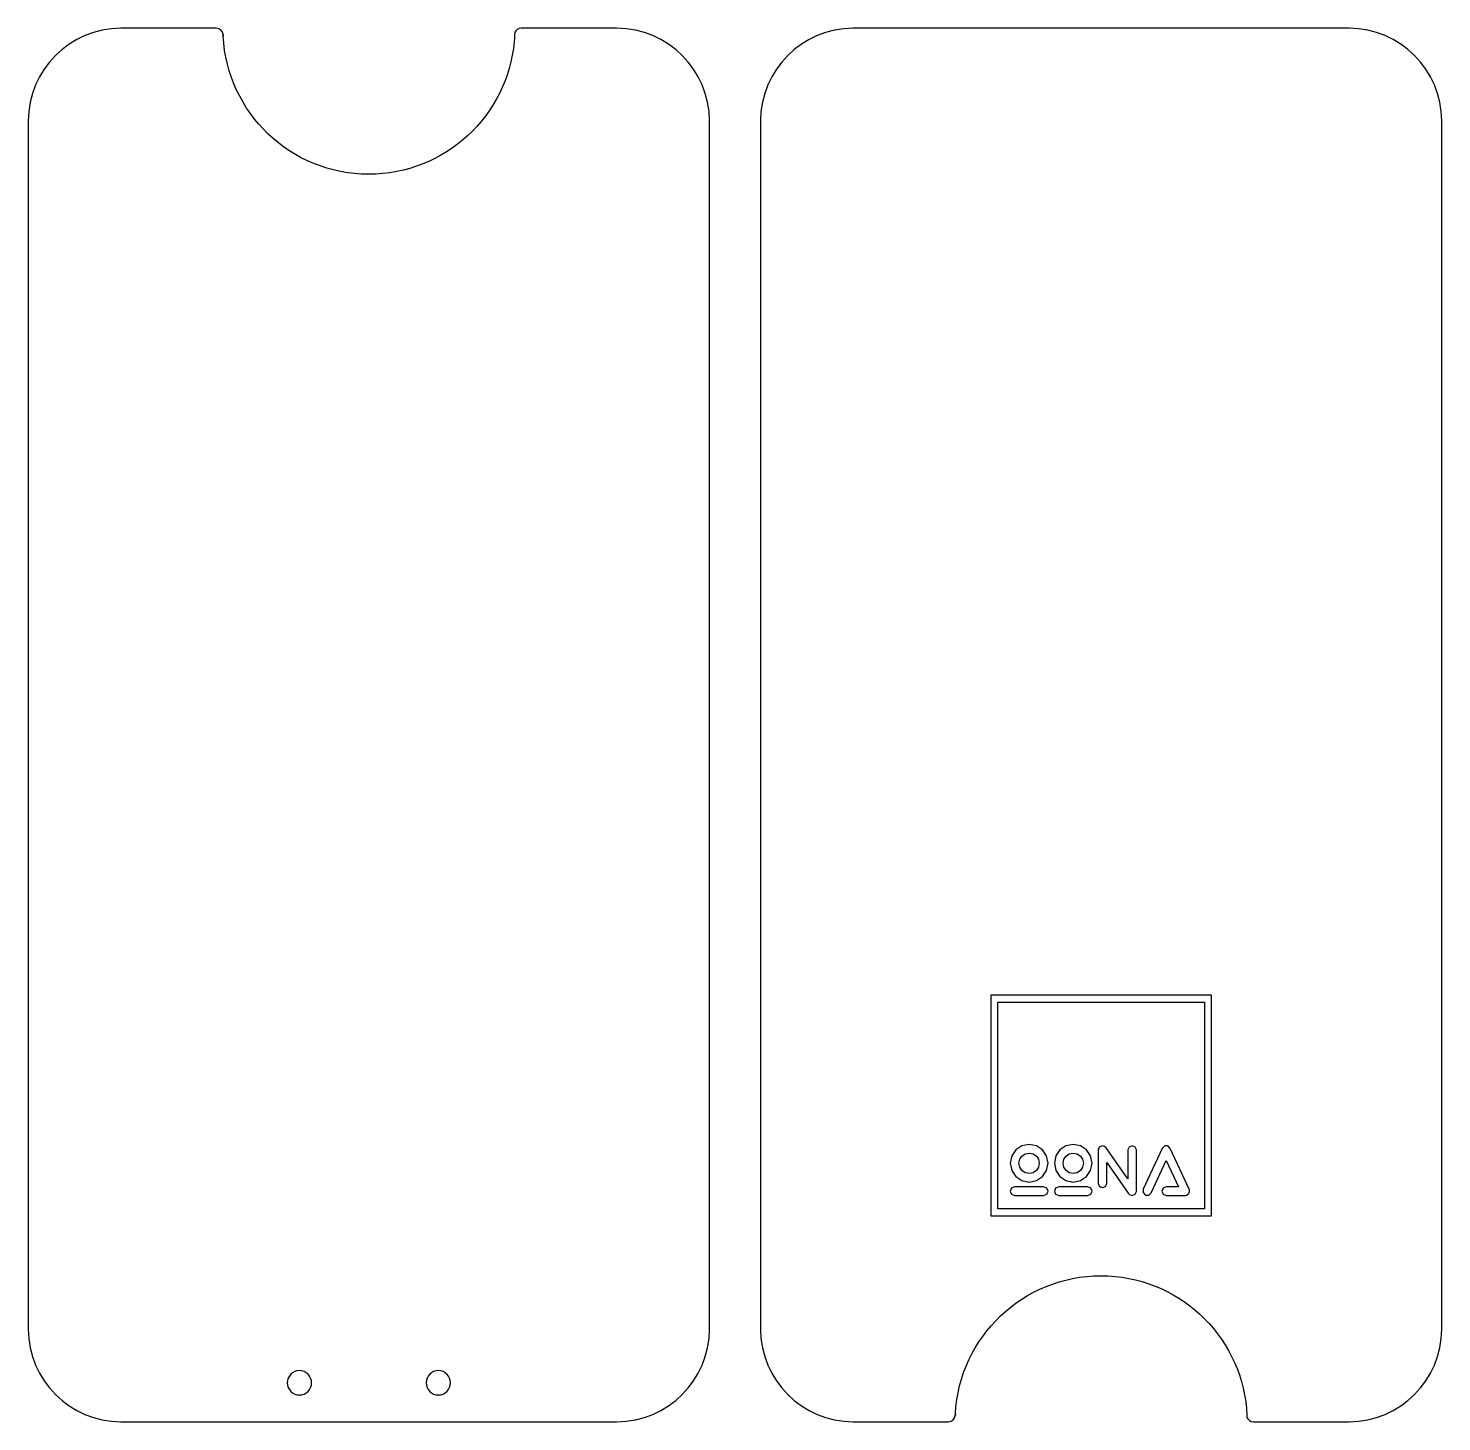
# Model space of a CAD drawing. Extents: x 5 to 150, y 6 to 149.
import ezdxf

# ---------------------------------------------------------------- set-up
doc = ezdxf.new("R2010")
doc.units = 0
doc.layers.add('OONA_iPhone_case', color=7, linetype='CONTINUOUS')

msp = doc.modelspace()

# ---------------------------------------------------------------- linework, layer by layer
at = {"layer": 'OONA_iPhone_case', "color": 1}
for points in [[(24.059444, 148.998346), (18.414449, 148.998346), (14.268208, 148.998346), (14.268208, 148.998346)], [(65.218138, 148.998346), (61.030005, 148.998346), (55.384457, 148.998346)], [(140.462881, 148.997795), (89.512953, 148.997795), (89.512953, 148.997795)], [(4.743208, 139.473346), (4.743208, 15.348486)], [(74.743138, 15.348486), (74.743138, 139.473346)], [(79.987953, 139.472795), (79.987953, 15.347933)], [(149.987881, 15.347933), (149.987881, 139.472795)], [(32.60769, 11.072156), (32.60769, 11.072156)], [(46.878655, 11.072156), (46.878655, 11.072156)], [(14.268208, 5.823486), (65.218138, 5.823486)], [(89.512953, 5.822933), (93.659192, 5.822933), (99.30474, 5.822933)], [(130.629203, 5.822933), (136.274748, 5.822933), (140.462881, 5.822933)]]:
    msp.add_lwpolyline(points, dxfattribs=at)
for points in [[(24.765141, 148.190943), (24.765141, 148.292543), (24.765141, 148.292543)], [(100.00996, 6.630217), (100.00996, 6.528617), (100.00996, 6.528617)]]:
    msp.add_lwpolyline(points, close=True, dxfattribs=at)
at = {"layer": 'OONA_iPhone_case', "color": 7}
for points in [[(103.644457, 49.64951), (103.644457, 26.962591), (126.331376, 26.962591), (126.331376, 49.64951), (103.644457, 49.64951), (103.644457, 49.64951)], [(104.364897, 48.92907), (125.610936, 48.92907), (125.610936, 27.683028), (104.364897, 27.683028), (104.364897, 48.92907), (104.364897, 48.92907)], [(107.59171, 34.31415), (106.837647, 34.162012), (106.221939, 33.746398), (105.806325, 33.13069), (105.654187, 32.376626), (105.806325, 31.622565), (106.221939, 31.006858), (106.837647, 30.591791), (107.59171, 30.439656), (108.345772, 30.591791), (108.961479, 31.006858), (109.377096, 31.622565), (109.529231, 32.376626), (109.377096, 33.13069), (108.961479, 33.746398), (108.345772, 34.162012), (107.59171, 34.31415), (107.59171, 34.31415)], [(107.59171, 33.422833), (107.999059, 33.340703), (108.331993, 33.116359), (108.555784, 32.783975), (108.637917, 32.376626), (108.555784, 31.969278), (108.331993, 31.636897), (107.999059, 31.412553), (107.59171, 31.33042), (107.184912, 31.412553), (106.851981, 31.636897), (106.628187, 31.969278), (106.545504, 32.376626), (106.628187, 32.783975), (106.851981, 33.116359), (107.184912, 33.340703), (107.59171, 33.422833), (107.59171, 33.422833)], [(112.119393, 34.31415), (111.365329, 34.162012), (110.749622, 33.746398), (110.334007, 33.13069), (110.18187, 32.376626), (110.334007, 31.622565), (110.749622, 31.006858), (111.365329, 30.591791), (112.119393, 30.439656), (112.873454, 30.591791), (113.489161, 31.006858), (113.904228, 31.622565), (114.056363, 32.376626), (113.904228, 33.13069), (113.489161, 33.746398), (112.873454, 34.162012), (112.119393, 34.31415), (112.119393, 34.31415)], [(112.119393, 33.422833), (112.526741, 33.340703), (112.859673, 33.116359), (113.083467, 32.783975), (113.165599, 32.376626), (113.083467, 31.969278), (112.859673, 31.636897), (112.526741, 31.412553), (112.119393, 31.33042), (111.712045, 31.412553), (111.37966, 31.636897), (111.155316, 31.969278), (111.072634, 32.376626), (111.155316, 32.783975), (111.37966, 33.116359), (111.712045, 33.340703), (112.119393, 33.422833), (112.119393, 33.422833)], [(115.123516, 34.169731), (114.802158, 34.036336), (114.668763, 33.714428), (114.668763, 30.299096), (114.670417, 30.299096), (114.812631, 30.006403), (115.117451, 29.886789), (115.422274, 30.006403), (115.564488, 30.299096), (115.566692, 30.299096), (115.566692, 32.45049), (117.772104, 29.299194), (117.934715, 29.138237), (118.162366, 29.0765), (118.471597, 29.197768), (118.616016, 29.493772), (118.61767, 29.506449), (118.61767, 29.886789), (118.61767, 33.741436), (118.616016, 33.751909), (118.477659, 34.048463), (118.172286, 34.169731), (117.867464, 34.049013), (117.728007, 33.753563), (117.725802, 33.741436), (117.725802, 30.795191), (115.511572, 33.951999), (115.348964, 34.109649), (115.123516, 34.169731), (115.123516, 34.169731)], [(121.649905, 34.169181), (121.632816, 34.167527), (121.605257, 34.164219), (121.593681, 34.162012), (121.562261, 34.15595), (121.555095, 34.153193), (121.520368, 34.14272), (121.518164, 34.141619), (121.483436, 34.127838), (121.267361, 33.910659), (119.320468, 29.71095), (119.321021, 29.7104), (119.306137, 29.369196), (119.536546, 29.118393), (119.877197, 29.102959), (120.128549, 29.333918), (120.129102, 29.333918), (121.671952, 32.662707), (122.923213, 29.963957), (121.671402, 29.957344), (121.671402, 29.956791), (121.356659, 29.826153), (121.226021, 29.511411), (121.356659, 29.196115), (121.671402, 29.065477), (123.619395, 29.07595), (123.619395, 29.0765), (123.630422, 29.077054), (123.644753, 29.077604), (123.67562, 29.080358), (123.686093, 29.082012), (123.72027, 29.088077), (123.726332, 29.090281), (123.764367, 29.100755), (123.766572, 29.101858), (123.806811, 29.118393), (123.807911, 29.118393), (123.809015, 29.119497), (123.845396, 29.13879), (123.850908, 29.142097), (123.881224, 29.16194), (123.889493, 29.168553), (123.914298, 29.188399), (123.923668, 29.197218), (123.945165, 29.218165), (123.953984, 29.228085), (123.973277, 29.251789), (123.980442, 29.261709), (123.998081, 29.288167), (124.003043, 29.296987), (124.019578, 29.326202), (124.022886, 29.333918), (124.036116, 29.365888), (124.038871, 29.374157), (124.048794, 29.405577), (124.052101, 29.416601), (124.057613, 29.445816), (124.060921, 29.461801), (124.063675, 29.487156), (124.064779, 29.508653), (124.065329, 29.522434), (124.065329, 29.530153), (124.064228, 29.554404), (124.062022, 29.5748), (124.058714, 29.596848), (124.054306, 29.619448), (124.049897, 29.637637), (124.042729, 29.662442), (124.036667, 29.67898), (124.026193, 29.704335), (124.023436, 29.7104), (124.023436, 29.71095), (122.076546, 33.910659), (121.860468, 34.127838), (121.826294, 34.141619), (121.82409, 34.14272), (121.789362, 34.153193), (121.782197, 34.15595), (121.750777, 34.162012), (121.73865, 34.164219), (121.711091, 34.167527), (121.694552, 34.169181), (121.671952, 34.169181), (121.649905, 34.169181), (121.649905, 34.169181)], [(109.083297, 29.967817), (106.09957, 29.957344), (106.09957, 29.956791), (105.784825, 29.826706), (105.654187, 29.511411), (105.784825, 29.196115), (106.09957, 29.065477), (106.09957, 29.064926), (109.083297, 29.07595), (109.083297, 29.0765), (109.398593, 29.207138), (109.529231, 29.521884), (109.398593, 29.83718), (109.083297, 29.967817), (109.083297, 29.967817)], [(113.61098, 29.967817), (110.627253, 29.957344), (110.627253, 29.956791), (110.312508, 29.826706), (110.18187, 29.511411), (110.312508, 29.196115), (110.627253, 29.065477), (110.627253, 29.064926), (113.61098, 29.07595), (113.61098, 29.0765), (113.926276, 29.207138), (114.056363, 29.521884), (113.926276, 29.83718), (113.61098, 29.967817), (113.61098, 29.967817)]]:
    msp.add_lwpolyline(points, dxfattribs=at)
at = {"layer": 'OONA_iPhone_case', "color": 1}
for points in [[(14.268208, 148.998346), (9.007585, 148.998346), (4.743208, 144.733968), (4.743208, 139.473346)], [(24.759488, 148.350668), (24.729502, 148.712618), (24.429156, 148.998346), (24.059444, 148.998346)], [(24.765141, 148.292543), (24.765141, 148.312299), (24.760908, 148.330996), (24.759144, 148.350399)], [(24.759144, 148.350399), (24.761613, 148.29713), (24.762319, 148.24386), (24.765141, 148.190943)], [(24.765, 148.190816), (24.762178, 148.243732), (24.761605, 148.297398), (24.759488, 148.350668)], [(39.742621, 133.998124), (31.729274, 133.998124), (25.184453, 140.281891), (24.765, 148.190816)], [(54.731818, 148.559027), (54.722646, 148.251052), (54.706066, 147.944643), (54.678902, 147.641254)], [(55.384457, 148.998346), (55.089182, 148.998346), (54.836946, 148.816555), (54.731818, 148.559027)], [(74.743138, 139.473346), (74.743138, 144.733968), (70.47876, 148.998346), (65.218138, 148.998346)], [(89.512953, 148.997795), (84.252331, 148.997795), (79.987953, 144.733417), (79.987953, 139.472795)], [(149.987881, 139.472795), (149.987881, 144.733417), (145.723503, 148.997795), (140.462881, 148.997795)], [(54.678902, 147.641254), (53.992749, 139.993384), (47.569349, 133.998124), (39.742621, 133.998124)], [(100.010296, 6.630464), (100.429749, 14.539389), (106.974019, 20.823154), (114.987366, 20.823154)], [(114.987366, 20.823154), (122.814094, 20.823154), (129.237494, 14.827896), (129.923647, 7.180027)], [(4.743208, 15.348486), (4.743208, 10.087864), (9.007585, 5.823486), (14.268208, 5.823486)], [(65.218138, 5.823486), (70.47876, 5.823486), (74.743138, 10.087861), (74.743138, 15.348486)], [(79.987953, 15.347933), (79.987953, 10.087311), (84.252328, 5.822933), (89.512953, 5.822933)], [(140.462881, 5.822933), (145.723503, 5.822933), (149.987881, 10.087311), (149.987881, 15.347933)], [(32.60769, 11.072156), (31.917304, 11.072156), (31.357536, 10.512385), (31.357536, 9.821999)], [(33.857297, 9.821999), (33.857297, 10.512385), (33.298076, 11.072156), (32.60769, 11.072156)], [(46.878655, 11.072156), (46.188269, 11.072156), (45.627948, 10.512385), (45.627948, 9.821999)], [(48.128259, 9.821999), (48.128259, 10.512385), (47.569041, 11.072156), (46.878655, 11.072156)], [(31.357536, 9.821999), (31.357536, 9.131613), (31.917304, 8.572396), (32.60769, 8.572396)], [(32.60769, 8.572396), (33.298076, 8.572396), (33.857297, 9.131613), (33.857297, 9.821999)], [(45.627948, 9.821999), (45.627948, 9.131613), (46.188269, 8.572396), (46.878655, 8.572396)], [(46.878655, 8.572396), (47.569041, 8.572396), (48.128259, 9.131613), (48.128259, 9.821999)], [(99.30474, 5.822933), (99.674451, 5.822933), (99.974245, 6.10866), (100.004231, 6.47061)], [(100.003963, 6.470761), (100.006432, 6.524031), (100.007138, 6.5773), (100.00996, 6.630217)], [(100.00996, 6.528617), (100.00996, 6.508861), (100.005727, 6.490164), (100.003963, 6.470761)], [(100.004231, 6.47061), (100.006348, 6.52388), (100.007474, 6.577547), (100.010296, 6.630464)], [(129.923647, 7.180027), (129.950808, 6.876638), (129.967392, 6.570226), (129.976564, 6.262251)], [(129.976564, 6.262251), (130.081692, 6.004724), (130.333928, 5.822933), (130.629203, 5.822933)]]:
    msp.add_open_spline(points, degree=3, dxfattribs=at)

doc.saveas('drawing.dxf')
